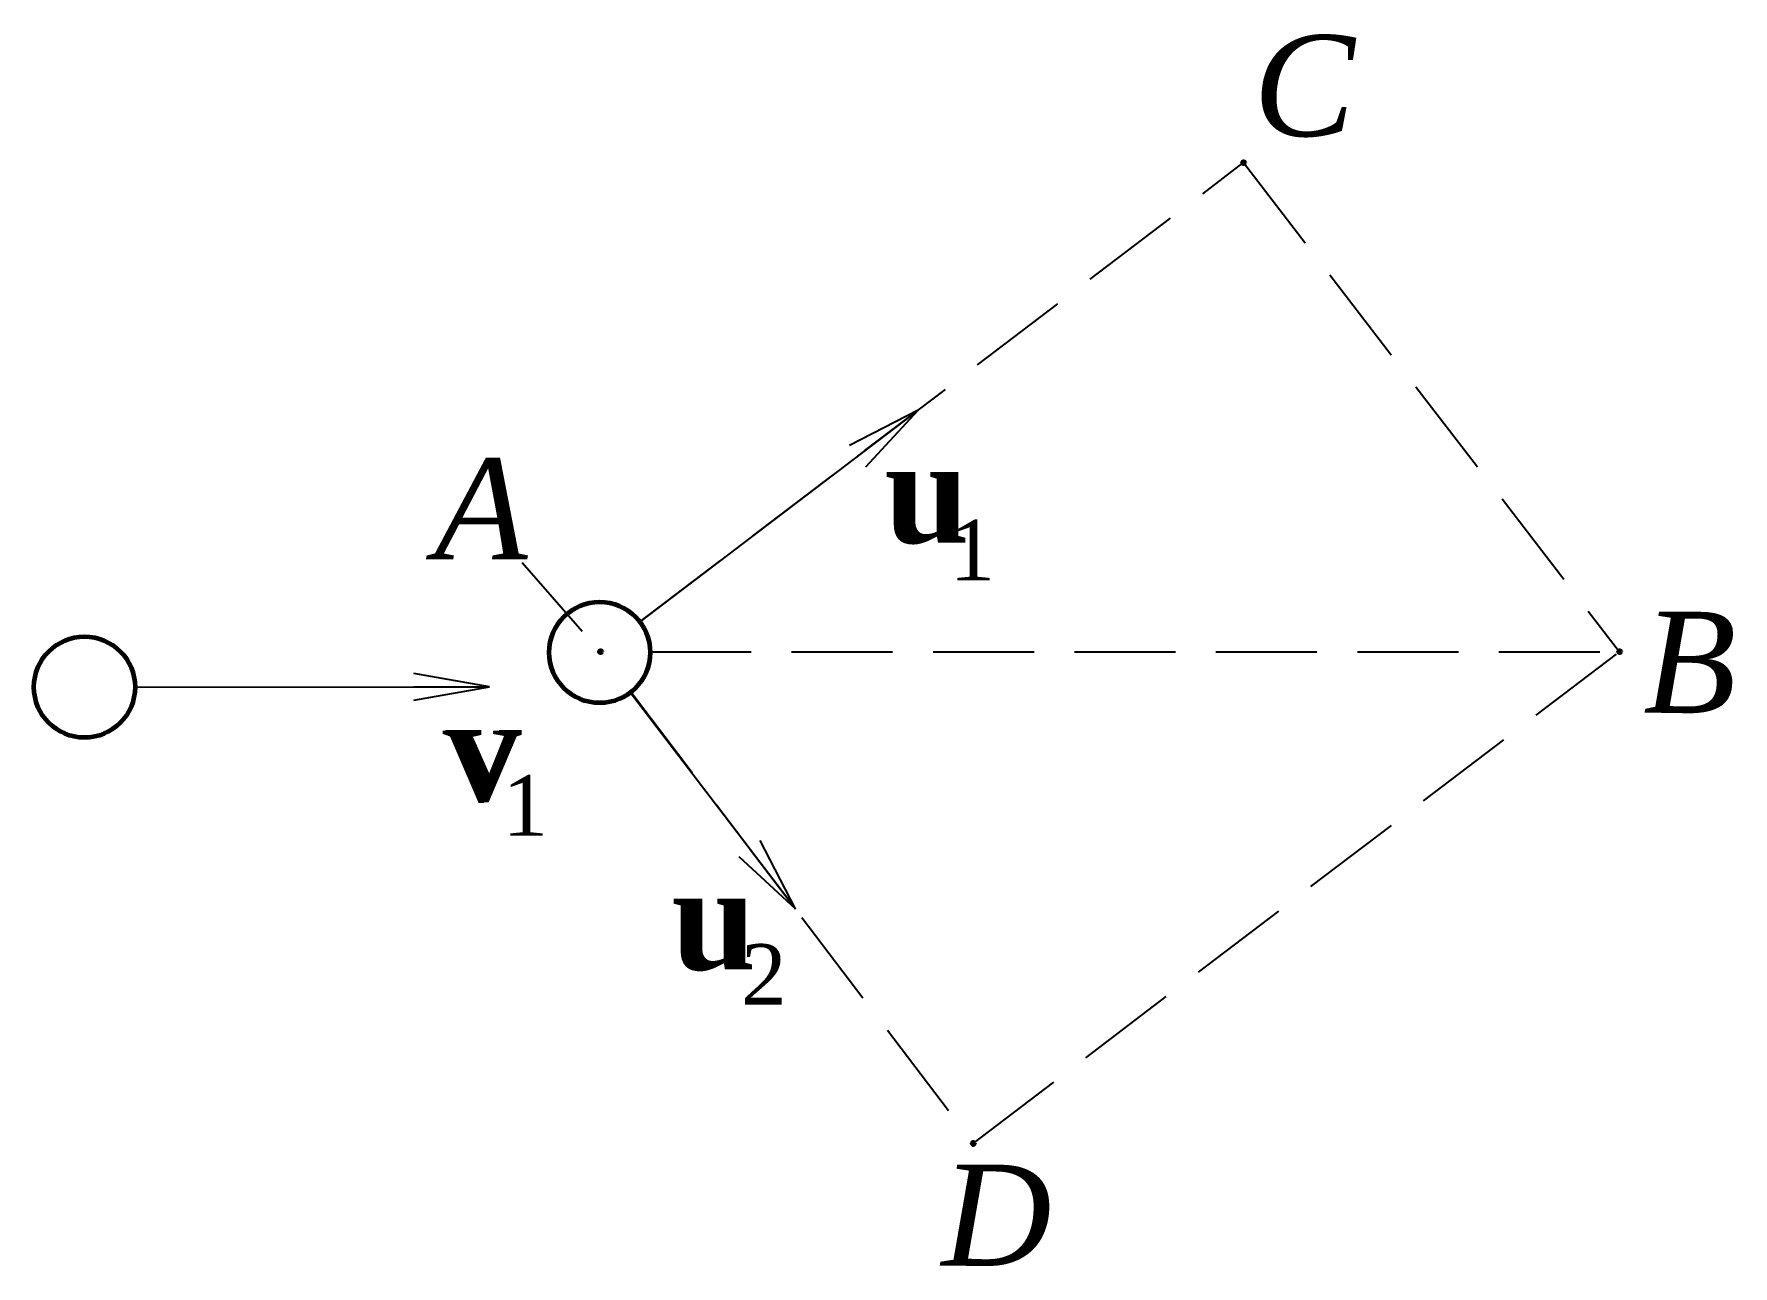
# Paper-space layout 'Чертёж' of a CAD drawing. Header units: millimetres. Extents: x 41.5 to 125.6, y 156.6 to 217.6.
import ezdxf

# ---------------------------------------------------------------- set-up
doc = ezdxf.new("R2010")
doc.units = ezdxf.units.MM
doc.linetypes.add('GOST2.303 4', pattern=[7, 5, -2, 0])
doc.linetypes.add('GOST2.303 5', pattern=[24, 20, -1.5, 1, -1.5])
for name, color, linetype, lineweight in [('Метки точек', 7, 'Continuous', 106), ('Основные', 7, 'Continuous', 60), ('Размерные', 7, 'Continuous', 25), ('Текст', 7, 'GOST2.303 5', 25), ('Тонкие', 7, 'Continuous', 25), ('Штриховые', 7, 'GOST2.303 4', 25)]:
    doc.layers.add(name, color=color, linetype=linetype, lineweight=lineweight)
doc.styles.add('таймс3', font='times.ttf', dxfattribs={"height": 3})
doc.styles.add('таймс5', font='times.ttf', dxfattribs={"height": 5})

psp = doc.layouts.new('Чертёж')

# ---------------------------------------------------------------- linework, layer by layer
at = {"layer": 'Метки точек'}
for centre in [(101.367, 211.264), (69.543, 187.051), (119.976, 187.052), (87.991, 162.715)]:
    psp.add_circle(centre, 0.01, dxfattribs=at)
at = {"layer": 'Основные'}
for centre in [(69.5, 187.018), (44.004, 185.303)]:
    psp.add_circle(centre, 2.5, dxfattribs=at)
psp.add_point((101.366, 211.264), dxfattribs=at)
psp.add_point((101.366, 211.264), dxfattribs=at)
at = {"layer": 'Размерные'}
for p, q in [((85.257, 199.007), (71.489, 188.532)), ((85.257, 199.007), (81.872, 197.262)), ((82.273, 196.736), (85.257, 199.007)), ((82.673, 196.21), (85.257, 199.007)), ((64.049, 185.317), (60.299, 185.978)), ((46.5, 185.305), (60.299, 185.317)), ((60.299, 185.317), (64.049, 185.317)), ((60.299, 184.656), (64.049, 185.317)), ((79.188, 174.328), (71.017, 185.031)), ((79.188, 174.328), (77.449, 177.716)), ((76.395, 176.917), (79.188, 174.328)), ((76.922, 177.317), (79.188, 174.328))]:
    psp.add_line(p, q, dxfattribs=at)
at = {"layer": 'Тонкие'}
psp.add_line((65.661, 191.464), (68.641, 188.077), dxfattribs=at)
at = {"layer": 'Штриховые'}
for p, q in [((71.489, 188.532), (101.366, 211.264)), ((101.366, 211.264), (119.976, 187.052)), ((71.999, 187.051), (119.976, 187.052)), ((87.991, 162.715), (119.976, 187.052)), ((71.053, 185.059), (87.991, 162.715))]:
    psp.add_line(p, q, dxfattribs=at)

# ---------------------------------------------------------------- texts
at = {"layer": 'Размерные', "char_height": 5, "attachment_point": 1, "style": 'таймс5'}
for s, insert, width in [('{\\fTimes New Roman|b0|i1|c204|p18;C}', (101.841, 217.574), 15.3007), ('{\\fTimes New Roman|b0|i1|c204|p18;A}', (61.314, 196.62), 15.3007), ('{\\fTimes New Roman|b1|i0|c204|p18;u}', (83.593, 197.452), 15.3007), ('{\\fTimes New Roman|b0|i1|c204|p18;B}', (121.143, 189.03), 15.3007), ('{\\fTimes New Roman|b1|i0|c204|p18;v}', (61.87, 184.68), 11.64763), ('{\\fTimes New Roman|b1|i0|c204|p18;u}', (73.047, 176.326), 15.3007), ('{\\fTimes New Roman|b0|i1|c204|p18;D}', (86.413, 161.664), 15.3007)]:
    psp.add_mtext(s, dxfattribs=dict(at, insert=insert, width=width))
at = {"layer": 'Текст', "style": 'таймс3'}
for s, p in [('1', (86.807, 190.588)), ('1', (64.684, 177.942)), ('2', (76.492, 169.583))]:
    psp.add_text(s, height=3, dxfattribs=at).set_placement(p)
at = {"layer": 'Текст', "lineweight": 53, "style": 'таймс5'}
psp.add_text('v', height=5, dxfattribs=at).set_placement((61.727, 179.644))

doc.saveas('drawing.dxf')
